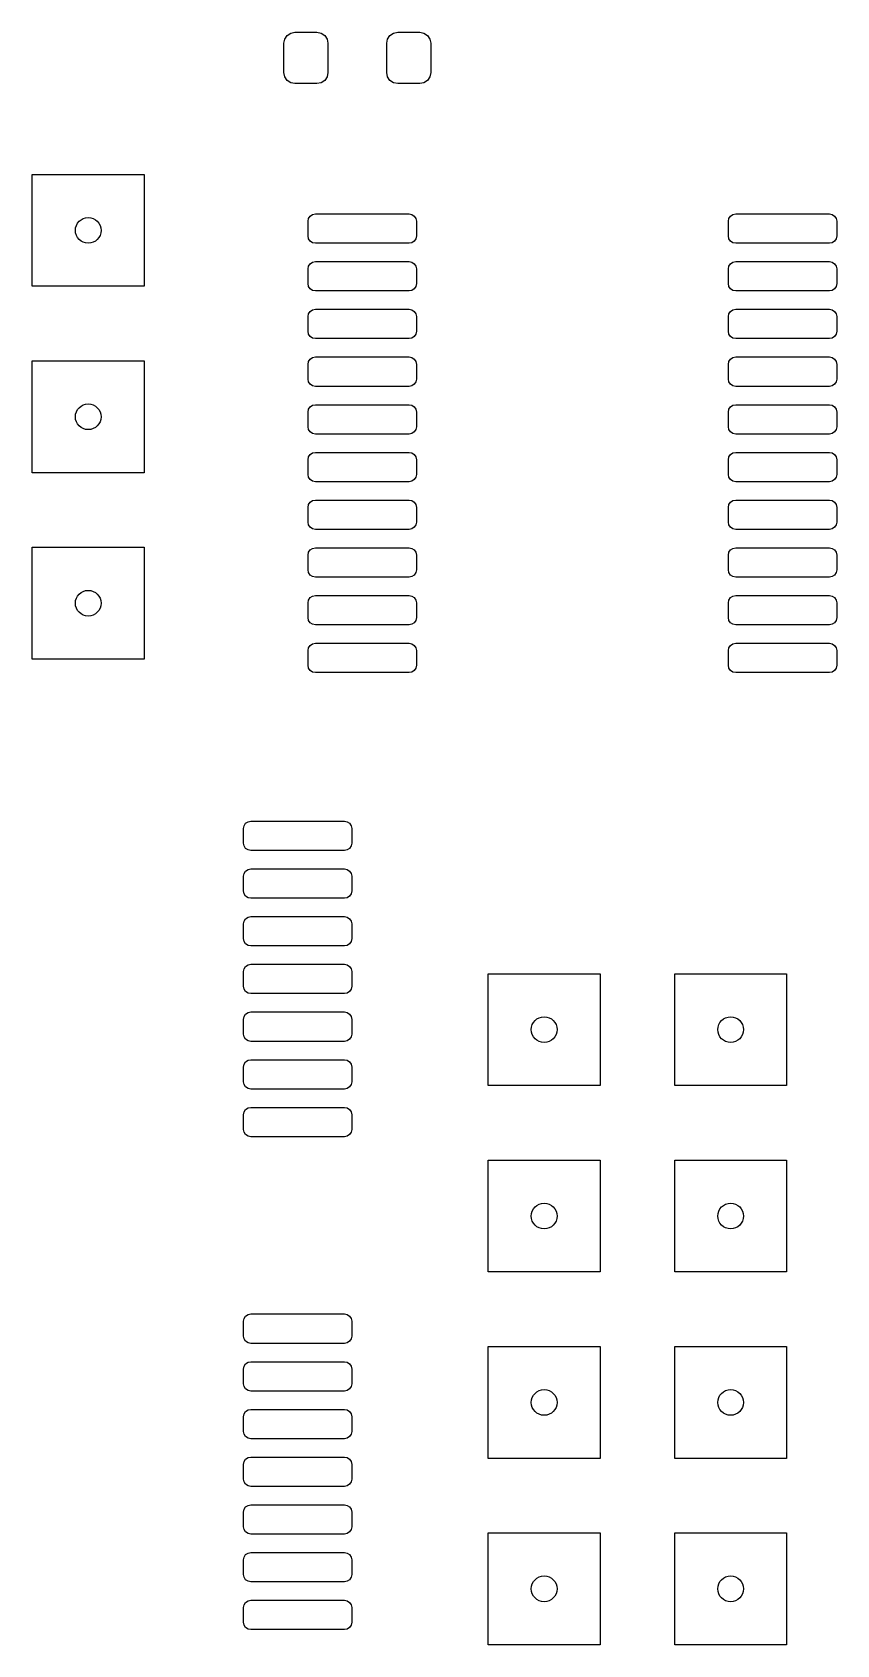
# Model space of a CAD drawing. Extents: x 4.81 to 6.61, y -4.89 to -3.81.
# Drawn here: x 6.182 to 6.613, y -4.865 to -4 of the extents above; entities that cross this region are included whole.
import ezdxf

# ---------------------------------------------------------------- set-up
doc = ezdxf.new("R2010")
doc.units = 0
doc.header["$MEASUREMENT"] = 0
doc.layers.add('BLACK', color=7, linetype='CONTINUOUS')

msp = doc.modelspace()

# ---------------------------------------------------------------- linework, layer by layer
at = {"layer": 'BLACK', "linetype": 'CONTINUOUS'}
for p, q in [((6.31658, -4.0058), (6.31703, -4.00354)), ((6.31703, -4.00354), (6.31831, -4.00163)), ((6.31831, -4.00163), (6.32022, -4.00035)), ((6.32022, -4.00035), (6.32248, -3.9999)), ((6.32248, -3.9999), (6.3343, -3.9999)), ((6.3343, -3.9999), (6.33656, -4.00035)), ((6.33656, -4.00035), (6.33847, -4.00163)), ((6.33847, -4.00163), (6.33975, -4.00354)), ((6.33975, -4.00354), (6.3402, -4.0058)), ((6.3717, -4.0058), (6.37215, -4.00354)), ((6.37215, -4.00354), (6.37343, -4.00163)), ((6.37343, -4.00163), (6.37534, -4.00035)), ((6.37534, -4.00035), (6.3776, -3.9999)), ((6.3776, -3.9999), (6.38941, -3.9999)), ((6.38941, -3.9999), (6.39167, -4.00035)), ((6.39167, -4.00035), (6.39359, -4.00163)), ((6.39359, -4.00163), (6.39487, -4.00354)), ((6.39487, -4.00354), (6.39532, -4.0058)), ((6.31658, -4.02155), (6.31658, -4.0058)), ((6.3402, -4.0058), (6.3402, -4.02155)), ((6.3717, -4.02155), (6.3717, -4.0058)), ((6.39532, -4.0058), (6.39532, -4.02155)), ((6.31703, -4.02381), (6.31658, -4.02155)), ((6.3402, -4.02155), (6.33975, -4.02381)), ((6.37215, -4.02381), (6.3717, -4.02155)), ((6.39532, -4.02155), (6.39487, -4.02381)), ((6.31831, -4.02573), (6.31703, -4.02381)), ((6.32022, -4.02701), (6.31831, -4.02573)), ((6.32248, -4.02746), (6.32022, -4.02701)), ((6.3343, -4.02746), (6.32248, -4.02746)), ((6.33656, -4.02701), (6.3343, -4.02746)), ((6.33847, -4.02573), (6.33656, -4.02701)), ((6.33975, -4.02381), (6.33847, -4.02573)), ((6.37343, -4.02573), (6.37215, -4.02381)), ((6.37534, -4.02701), (6.37343, -4.02573)), ((6.3776, -4.02746), (6.37534, -4.02701)), ((6.38941, -4.02746), (6.3776, -4.02746)), ((6.39167, -4.02701), (6.38941, -4.02746)), ((6.39359, -4.02573), (6.39167, -4.02701)), ((6.39487, -4.02381), (6.39359, -4.02573)), ((6.18166, -4.1362), (6.18166, -4.0762)), ((6.18166, -4.0762), (6.24166, -4.0762)), ((6.24166, -4.0762), (6.24166, -4.1362)), ((6.32957, -4.10128), (6.32987, -4.09977)), ((6.32987, -4.09977), (6.33072, -4.09849)), ((6.33072, -4.09849), (6.332, -4.09764)), ((6.332, -4.09764), (6.33351, -4.09734)), ((6.33351, -4.09734), (6.3837, -4.09734)), ((6.3837, -4.09734), (6.38521, -4.09764)), ((6.38521, -4.09764), (6.38649, -4.09849)), ((6.38649, -4.09849), (6.38734, -4.09977)), ((6.38734, -4.09977), (6.38764, -4.10128)), ((6.55496, -4.10128), (6.55526, -4.09977)), ((6.55526, -4.09977), (6.55612, -4.09849)), ((6.55612, -4.09849), (6.55739, -4.09764)), ((6.55739, -4.09764), (6.5589, -4.09734)), ((6.5589, -4.09734), (6.6091, -4.09734)), ((6.6091, -4.09734), (6.61061, -4.09764)), ((6.61061, -4.09764), (6.61188, -4.09849)), ((6.61188, -4.09849), (6.61274, -4.09977)), ((6.61274, -4.09977), (6.61304, -4.10128)), ((6.32957, -4.10915), (6.32957, -4.10128)), ((6.38764, -4.10128), (6.38764, -4.10915)), ((6.55496, -4.10915), (6.55496, -4.10128)), ((6.61304, -4.10128), (6.61304, -4.10915)), ((6.32987, -4.11066), (6.32957, -4.10915)), ((6.33072, -4.11193), (6.32987, -4.11066)), ((6.332, -4.11279), (6.33072, -4.11193)), ((6.33351, -4.11309), (6.332, -4.11279)), ((6.3837, -4.11309), (6.33351, -4.11309)), ((6.38521, -4.11279), (6.3837, -4.11309)), ((6.38649, -4.11193), (6.38521, -4.11279)), ((6.38734, -4.11066), (6.38649, -4.11193)), ((6.38764, -4.10915), (6.38734, -4.11066)), ((6.55526, -4.11066), (6.55496, -4.10915)), ((6.55612, -4.11193), (6.55526, -4.11066)), ((6.55739, -4.11279), (6.55612, -4.11193)), ((6.5589, -4.11309), (6.55739, -4.11279)), ((6.6091, -4.11309), (6.5589, -4.11309)), ((6.61061, -4.11279), (6.6091, -4.11309)), ((6.61188, -4.11193), (6.61061, -4.11279)), ((6.61274, -4.11066), (6.61188, -4.11193)), ((6.61304, -4.10915), (6.61274, -4.11066)), ((6.32957, -4.12687), (6.32987, -4.12536)), ((6.32987, -4.12536), (6.33072, -4.12408)), ((6.33072, -4.12408), (6.332, -4.12323)), ((6.332, -4.12323), (6.33351, -4.12293)), ((6.33351, -4.12293), (6.3837, -4.12293)), ((6.3837, -4.12293), (6.38521, -4.12323)), ((6.38521, -4.12323), (6.38649, -4.12408)), ((6.38649, -4.12408), (6.38734, -4.12536)), ((6.38734, -4.12536), (6.38764, -4.12687)), ((6.55496, -4.12687), (6.55526, -4.12536)), ((6.55526, -4.12536), (6.55612, -4.12408)), ((6.55612, -4.12408), (6.55739, -4.12323)), ((6.55739, -4.12323), (6.5589, -4.12293)), ((6.5589, -4.12293), (6.6091, -4.12293)), ((6.6091, -4.12293), (6.61061, -4.12323)), ((6.61061, -4.12323), (6.61188, -4.12408)), ((6.61188, -4.12408), (6.61274, -4.12536)), ((6.61274, -4.12536), (6.61304, -4.12687)), ((6.32957, -4.13474), (6.32957, -4.12687)), ((6.32987, -4.13625), (6.32957, -4.13474)), ((6.38764, -4.13474), (6.38734, -4.13625)), ((6.38764, -4.12687), (6.38764, -4.13474)), ((6.55496, -4.13474), (6.55496, -4.12687)), ((6.55526, -4.13625), (6.55496, -4.13474)), ((6.61304, -4.13474), (6.61274, -4.13625)), ((6.61304, -4.12687), (6.61304, -4.13474)), ((6.24166, -4.1362), (6.18166, -4.1362)), ((6.33072, -4.13752), (6.32987, -4.13625)), ((6.332, -4.13838), (6.33072, -4.13752)), ((6.33351, -4.13868), (6.332, -4.13838)), ((6.3837, -4.13868), (6.33351, -4.13868)), ((6.38521, -4.13838), (6.3837, -4.13868)), ((6.38649, -4.13752), (6.38521, -4.13838)), ((6.38734, -4.13625), (6.38649, -4.13752)), ((6.55612, -4.13752), (6.55526, -4.13625)), ((6.55739, -4.13838), (6.55612, -4.13752)), ((6.5589, -4.13868), (6.55739, -4.13838)), ((6.6091, -4.13868), (6.5589, -4.13868)), ((6.61061, -4.13838), (6.6091, -4.13868)), ((6.61188, -4.13752), (6.61061, -4.13838)), ((6.61274, -4.13625), (6.61188, -4.13752)), ((6.32957, -4.15246), (6.32987, -4.15095)), ((6.32987, -4.15095), (6.33072, -4.14967)), ((6.33072, -4.14967), (6.332, -4.14882)), ((6.332, -4.14882), (6.33351, -4.14852)), ((6.33351, -4.14852), (6.3837, -4.14852)), ((6.3837, -4.14852), (6.38521, -4.14882)), ((6.38521, -4.14882), (6.38649, -4.14967)), ((6.38649, -4.14967), (6.38734, -4.15095)), ((6.38734, -4.15095), (6.38764, -4.15246)), ((6.55496, -4.15246), (6.55526, -4.15095)), ((6.55526, -4.15095), (6.55612, -4.14967)), ((6.55612, -4.14967), (6.55739, -4.14882)), ((6.55739, -4.14882), (6.5589, -4.14852)), ((6.5589, -4.14852), (6.6091, -4.14852)), ((6.6091, -4.14852), (6.61061, -4.14882)), ((6.61061, -4.14882), (6.61188, -4.14967)), ((6.61188, -4.14967), (6.61274, -4.15095)), ((6.61274, -4.15095), (6.61304, -4.15246)), ((6.32957, -4.16033), (6.32957, -4.15246)), ((6.32987, -4.16184), (6.32957, -4.16033)), ((6.38764, -4.16033), (6.38734, -4.16184)), ((6.38764, -4.15246), (6.38764, -4.16033)), ((6.55496, -4.16033), (6.55496, -4.15246)), ((6.55526, -4.16184), (6.55496, -4.16033)), ((6.61304, -4.16033), (6.61274, -4.16184)), ((6.61304, -4.15246), (6.61304, -4.16033)), ((6.33072, -4.16311), (6.32987, -4.16184)), ((6.332, -4.16397), (6.33072, -4.16311)), ((6.33351, -4.16427), (6.332, -4.16397)), ((6.3837, -4.16427), (6.33351, -4.16427)), ((6.38521, -4.16397), (6.3837, -4.16427)), ((6.38649, -4.16311), (6.38521, -4.16397)), ((6.38734, -4.16184), (6.38649, -4.16311)), ((6.55612, -4.16311), (6.55526, -4.16184)), ((6.55739, -4.16397), (6.55612, -4.16311)), ((6.5589, -4.16427), (6.55739, -4.16397)), ((6.6091, -4.16427), (6.5589, -4.16427)), ((6.61061, -4.16397), (6.6091, -4.16427)), ((6.61188, -4.16311), (6.61061, -4.16397)), ((6.61274, -4.16184), (6.61188, -4.16311)), ((6.18166, -4.2362), (6.18166, -4.1762)), ((6.18166, -4.1762), (6.24166, -4.1762)), ((6.24166, -4.1762), (6.24166, -4.2362)), ((6.32957, -4.17805), (6.32987, -4.17654)), ((6.32957, -4.18592), (6.32957, -4.17805)), ((6.32987, -4.17654), (6.33072, -4.17526)), ((6.33072, -4.17526), (6.332, -4.17441)), ((6.332, -4.17441), (6.33351, -4.17411)), ((6.33351, -4.17411), (6.3837, -4.17411)), ((6.3837, -4.17411), (6.38521, -4.17441)), ((6.38521, -4.17441), (6.38649, -4.17526)), ((6.38649, -4.17526), (6.38734, -4.17654)), ((6.38734, -4.17654), (6.38764, -4.17805)), ((6.38764, -4.17805), (6.38764, -4.18592)), ((6.55496, -4.17805), (6.55526, -4.17654)), ((6.55496, -4.18592), (6.55496, -4.17805)), ((6.55526, -4.17654), (6.55612, -4.17526)), ((6.55612, -4.17526), (6.55739, -4.17441)), ((6.55739, -4.17441), (6.5589, -4.17411)), ((6.5589, -4.17411), (6.6091, -4.17411)), ((6.6091, -4.17411), (6.61061, -4.17441)), ((6.61061, -4.17441), (6.61188, -4.17526)), ((6.61188, -4.17526), (6.61274, -4.17654)), ((6.61274, -4.17654), (6.61304, -4.17805)), ((6.61304, -4.17805), (6.61304, -4.18592)), ((6.32987, -4.18743), (6.32957, -4.18592)), ((6.38764, -4.18592), (6.38734, -4.18743)), ((6.55526, -4.18743), (6.55496, -4.18592)), ((6.61304, -4.18592), (6.61274, -4.18743)), ((6.33072, -4.18871), (6.32987, -4.18743)), ((6.332, -4.18956), (6.33072, -4.18871)), ((6.33351, -4.18986), (6.332, -4.18956)), ((6.3837, -4.18986), (6.33351, -4.18986)), ((6.38521, -4.18956), (6.3837, -4.18986)), ((6.38649, -4.18871), (6.38521, -4.18956)), ((6.38734, -4.18743), (6.38649, -4.18871)), ((6.55612, -4.18871), (6.55526, -4.18743)), ((6.55739, -4.18956), (6.55612, -4.18871)), ((6.5589, -4.18986), (6.55739, -4.18956)), ((6.6091, -4.18986), (6.5589, -4.18986)), ((6.61061, -4.18956), (6.6091, -4.18986)), ((6.61188, -4.18871), (6.61061, -4.18956)), ((6.61274, -4.18743), (6.61188, -4.18871)), ((6.32957, -4.20364), (6.32987, -4.20213)), ((6.32957, -4.21151), (6.32957, -4.20364)), ((6.32987, -4.20213), (6.33072, -4.20085)), ((6.33072, -4.20085), (6.332, -4.2)), ((6.332, -4.2), (6.33351, -4.1997)), ((6.33351, -4.1997), (6.3837, -4.1997)), ((6.3837, -4.1997), (6.38521, -4.2)), ((6.38521, -4.2), (6.38649, -4.20085)), ((6.38649, -4.20085), (6.38734, -4.20213)), ((6.38734, -4.20213), (6.38764, -4.20364)), ((6.38764, -4.20364), (6.38764, -4.21151)), ((6.55496, -4.20364), (6.55526, -4.20213)), ((6.55496, -4.21151), (6.55496, -4.20364)), ((6.55526, -4.20213), (6.55612, -4.20085)), ((6.55612, -4.20085), (6.55739, -4.2)), ((6.55739, -4.2), (6.5589, -4.1997)), ((6.5589, -4.1997), (6.6091, -4.1997)), ((6.6091, -4.1997), (6.61061, -4.2)), ((6.61061, -4.2), (6.61188, -4.20085)), ((6.61188, -4.20085), (6.61274, -4.20213)), ((6.61274, -4.20213), (6.61304, -4.20364)), ((6.61304, -4.20364), (6.61304, -4.21151)), ((6.32987, -4.21302), (6.32957, -4.21151)), ((6.38764, -4.21151), (6.38734, -4.21302)), ((6.55526, -4.21302), (6.55496, -4.21151)), ((6.61304, -4.21151), (6.61274, -4.21302)), ((6.33072, -4.2143), (6.32987, -4.21302)), ((6.332, -4.21515), (6.33072, -4.2143)), ((6.33351, -4.21545), (6.332, -4.21515)), ((6.3837, -4.21545), (6.33351, -4.21545)), ((6.38521, -4.21515), (6.3837, -4.21545)), ((6.38649, -4.2143), (6.38521, -4.21515)), ((6.38734, -4.21302), (6.38649, -4.2143)), ((6.55612, -4.2143), (6.55526, -4.21302)), ((6.55739, -4.21515), (6.55612, -4.2143)), ((6.5589, -4.21545), (6.55739, -4.21515)), ((6.6091, -4.21545), (6.5589, -4.21545)), ((6.61061, -4.21515), (6.6091, -4.21545)), ((6.61188, -4.2143), (6.61061, -4.21515)), ((6.61274, -4.21302), (6.61188, -4.2143)), ((6.32957, -4.22923), (6.32987, -4.22772)), ((6.32957, -4.2371), (6.32957, -4.22923)), ((6.32987, -4.22772), (6.33072, -4.22644)), ((6.33072, -4.22644), (6.332, -4.22559)), ((6.332, -4.22559), (6.33351, -4.22529)), ((6.33351, -4.22529), (6.3837, -4.22529)), ((6.3837, -4.22529), (6.38521, -4.22559)), ((6.38521, -4.22559), (6.38649, -4.22644)), ((6.38649, -4.22644), (6.38734, -4.22772)), ((6.38734, -4.22772), (6.38764, -4.22923)), ((6.38764, -4.22923), (6.38764, -4.2371)), ((6.55496, -4.22923), (6.55526, -4.22772)), ((6.55496, -4.2371), (6.55496, -4.22923)), ((6.55526, -4.22772), (6.55612, -4.22644)), ((6.55612, -4.22644), (6.55739, -4.22559)), ((6.55739, -4.22559), (6.5589, -4.22529)), ((6.5589, -4.22529), (6.6091, -4.22529)), ((6.6091, -4.22529), (6.61061, -4.22559)), ((6.61061, -4.22559), (6.61188, -4.22644)), ((6.61188, -4.22644), (6.61274, -4.22772)), ((6.61274, -4.22772), (6.61304, -4.22923)), ((6.61304, -4.22923), (6.61304, -4.2371)), ((6.24166, -4.2362), (6.18166, -4.2362)), ((6.32987, -4.23861), (6.32957, -4.2371)), ((6.33072, -4.23989), (6.32987, -4.23861)), ((6.38734, -4.23861), (6.38649, -4.23989)), ((6.38764, -4.2371), (6.38734, -4.23861)), ((6.55526, -4.23861), (6.55496, -4.2371)), ((6.55612, -4.23989), (6.55526, -4.23861)), ((6.61274, -4.23861), (6.61188, -4.23989)), ((6.61304, -4.2371), (6.61274, -4.23861)), ((6.332, -4.24074), (6.33072, -4.23989)), ((6.33351, -4.24104), (6.332, -4.24074)), ((6.3837, -4.24104), (6.33351, -4.24104)), ((6.38521, -4.24074), (6.3837, -4.24104)), ((6.38649, -4.23989), (6.38521, -4.24074)), ((6.55739, -4.24074), (6.55612, -4.23989)), ((6.5589, -4.24104), (6.55739, -4.24074)), ((6.6091, -4.24104), (6.5589, -4.24104)), ((6.61061, -4.24074), (6.6091, -4.24104)), ((6.61188, -4.23989), (6.61061, -4.24074)), ((6.32957, -4.25482), (6.32987, -4.25331)), ((6.32957, -4.26269), (6.32957, -4.25482)), ((6.32987, -4.25331), (6.33072, -4.25204)), ((6.33072, -4.25204), (6.332, -4.25118)), ((6.332, -4.25118), (6.33351, -4.25088)), ((6.33351, -4.25088), (6.3837, -4.25088)), ((6.3837, -4.25088), (6.38521, -4.25118)), ((6.38521, -4.25118), (6.38649, -4.25204)), ((6.38649, -4.25204), (6.38734, -4.25331)), ((6.38734, -4.25331), (6.38764, -4.25482)), ((6.38764, -4.25482), (6.38764, -4.26269)), ((6.55496, -4.25482), (6.55526, -4.25331)), ((6.55496, -4.26269), (6.55496, -4.25482)), ((6.55526, -4.25331), (6.55612, -4.25204)), ((6.55612, -4.25204), (6.55739, -4.25118)), ((6.55739, -4.25118), (6.5589, -4.25088)), ((6.5589, -4.25088), (6.6091, -4.25088)), ((6.6091, -4.25088), (6.61061, -4.25118)), ((6.61061, -4.25118), (6.61188, -4.25204)), ((6.61188, -4.25204), (6.61274, -4.25331)), ((6.61274, -4.25331), (6.61304, -4.25482)), ((6.61304, -4.25482), (6.61304, -4.26269)), ((6.32987, -4.2642), (6.32957, -4.26269)), ((6.33072, -4.26548), (6.32987, -4.2642)), ((6.38734, -4.2642), (6.38649, -4.26548)), ((6.38764, -4.26269), (6.38734, -4.2642)), ((6.55526, -4.2642), (6.55496, -4.26269)), ((6.55612, -4.26548), (6.55526, -4.2642)), ((6.61274, -4.2642), (6.61188, -4.26548)), ((6.61304, -4.26269), (6.61274, -4.2642)), ((6.332, -4.26633), (6.33072, -4.26548)), ((6.33351, -4.26663), (6.332, -4.26633)), ((6.3837, -4.26663), (6.33351, -4.26663)), ((6.38521, -4.26633), (6.3837, -4.26663)), ((6.38649, -4.26548), (6.38521, -4.26633)), ((6.55739, -4.26633), (6.55612, -4.26548)), ((6.5589, -4.26663), (6.55739, -4.26633)), ((6.6091, -4.26663), (6.5589, -4.26663)), ((6.61061, -4.26633), (6.6091, -4.26663)), ((6.61188, -4.26548), (6.61061, -4.26633)), ((6.18166, -4.3362), (6.18166, -4.2762)), ((6.18166, -4.2762), (6.24166, -4.2762)), ((6.24166, -4.2762), (6.24166, -4.3362)), ((6.32957, -4.28041), (6.32987, -4.2789)), ((6.32957, -4.28828), (6.32957, -4.28041)), ((6.32987, -4.2789), (6.33072, -4.27763)), ((6.33072, -4.27763), (6.332, -4.27677)), ((6.332, -4.27677), (6.33351, -4.27647)), ((6.33351, -4.27647), (6.3837, -4.27647)), ((6.3837, -4.27647), (6.38521, -4.27677)), ((6.38521, -4.27677), (6.38649, -4.27763)), ((6.38649, -4.27763), (6.38734, -4.2789)), ((6.38734, -4.2789), (6.38764, -4.28041)), ((6.38764, -4.28041), (6.38764, -4.28828)), ((6.55496, -4.28041), (6.55526, -4.2789)), ((6.55496, -4.28828), (6.55496, -4.28041)), ((6.55526, -4.2789), (6.55612, -4.27763)), ((6.55612, -4.27763), (6.55739, -4.27677)), ((6.55739, -4.27677), (6.5589, -4.27647)), ((6.5589, -4.27647), (6.6091, -4.27647)), ((6.6091, -4.27647), (6.61061, -4.27677)), ((6.61061, -4.27677), (6.61188, -4.27763)), ((6.61188, -4.27763), (6.61274, -4.2789)), ((6.61274, -4.2789), (6.61304, -4.28041)), ((6.61304, -4.28041), (6.61304, -4.28828)), ((6.32987, -4.28979), (6.32957, -4.28828)), ((6.33072, -4.29107), (6.32987, -4.28979)), ((6.38734, -4.28979), (6.38649, -4.29107)), ((6.38764, -4.28828), (6.38734, -4.28979)), ((6.55526, -4.28979), (6.55496, -4.28828)), ((6.55612, -4.29107), (6.55526, -4.28979)), ((6.61274, -4.28979), (6.61188, -4.29107)), ((6.61304, -4.28828), (6.61274, -4.28979)), ((6.332, -4.29192), (6.33072, -4.29107)), ((6.33351, -4.29222), (6.332, -4.29192)), ((6.3837, -4.29222), (6.33351, -4.29222)), ((6.38521, -4.29192), (6.3837, -4.29222)), ((6.38649, -4.29107), (6.38521, -4.29192)), ((6.55739, -4.29192), (6.55612, -4.29107)), ((6.5589, -4.29222), (6.55739, -4.29192)), ((6.6091, -4.29222), (6.5589, -4.29222)), ((6.61061, -4.29192), (6.6091, -4.29222)), ((6.61188, -4.29107), (6.61061, -4.29192)), ((6.32957, -4.306), (6.32987, -4.30449)), ((6.32957, -4.31387), (6.32957, -4.306)), ((6.32987, -4.30449), (6.33072, -4.30322)), ((6.33072, -4.30322), (6.332, -4.30236)), ((6.332, -4.30236), (6.33351, -4.30206)), ((6.33351, -4.30206), (6.3837, -4.30206)), ((6.3837, -4.30206), (6.38521, -4.30236)), ((6.38521, -4.30236), (6.38649, -4.30322)), ((6.38649, -4.30322), (6.38734, -4.30449)), ((6.38734, -4.30449), (6.38764, -4.306)), ((6.38764, -4.306), (6.38764, -4.31387)), ((6.55496, -4.306), (6.55526, -4.30449)), ((6.55496, -4.31387), (6.55496, -4.306)), ((6.55526, -4.30449), (6.55612, -4.30322)), ((6.55612, -4.30322), (6.55739, -4.30236)), ((6.55739, -4.30236), (6.5589, -4.30206)), ((6.5589, -4.30206), (6.6091, -4.30206)), ((6.6091, -4.30206), (6.61061, -4.30236)), ((6.61061, -4.30236), (6.61188, -4.30322)), ((6.61188, -4.30322), (6.61274, -4.30449)), ((6.61274, -4.30449), (6.61304, -4.306)), ((6.61304, -4.306), (6.61304, -4.31387)), ((6.32987, -4.31538), (6.32957, -4.31387)), ((6.33072, -4.31666), (6.32987, -4.31538)), ((6.38734, -4.31538), (6.38649, -4.31666)), ((6.38764, -4.31387), (6.38734, -4.31538)), ((6.55526, -4.31538), (6.55496, -4.31387)), ((6.55612, -4.31666), (6.55526, -4.31538)), ((6.61274, -4.31538), (6.61188, -4.31666)), ((6.61304, -4.31387), (6.61274, -4.31538)), ((6.332, -4.31751), (6.33072, -4.31666)), ((6.33351, -4.31781), (6.332, -4.31751)), ((6.3837, -4.31781), (6.33351, -4.31781)), ((6.38521, -4.31751), (6.3837, -4.31781)), ((6.38649, -4.31666), (6.38521, -4.31751)), ((6.55739, -4.31751), (6.55612, -4.31666)), ((6.5589, -4.31781), (6.55739, -4.31751)), ((6.6091, -4.31781), (6.5589, -4.31781)), ((6.61061, -4.31751), (6.6091, -4.31781)), ((6.61188, -4.31666), (6.61061, -4.31751)), ((6.32957, -4.33159), (6.32987, -4.33008)), ((6.32957, -4.33946), (6.32957, -4.33159)), ((6.32987, -4.33008), (6.33072, -4.32881)), ((6.33072, -4.32881), (6.332, -4.32795)), ((6.332, -4.32795), (6.33351, -4.32765)), ((6.33351, -4.32765), (6.3837, -4.32765)), ((6.3837, -4.32765), (6.38521, -4.32795)), ((6.38521, -4.32795), (6.38649, -4.32881)), ((6.38649, -4.32881), (6.38734, -4.33008)), ((6.38734, -4.33008), (6.38764, -4.33159)), ((6.38764, -4.33159), (6.38764, -4.33946)), ((6.55496, -4.33159), (6.55526, -4.33008)), ((6.55496, -4.33946), (6.55496, -4.33159)), ((6.55526, -4.33008), (6.55612, -4.32881)), ((6.55612, -4.32881), (6.55739, -4.32795)), ((6.55739, -4.32795), (6.5589, -4.32765)), ((6.5589, -4.32765), (6.6091, -4.32765)), ((6.6091, -4.32765), (6.61061, -4.32795)), ((6.61061, -4.32795), (6.61188, -4.32881)), ((6.61188, -4.32881), (6.61274, -4.33008)), ((6.61274, -4.33008), (6.61304, -4.33159)), ((6.61304, -4.33159), (6.61304, -4.33946)), ((6.24166, -4.3362), (6.18166, -4.3362)), ((6.32987, -4.34097), (6.32957, -4.33946)), ((6.33072, -4.34225), (6.32987, -4.34097)), ((6.332, -4.3431), (6.33072, -4.34225)), ((6.38649, -4.34225), (6.38521, -4.3431)), ((6.38734, -4.34097), (6.38649, -4.34225)), ((6.38764, -4.33946), (6.38734, -4.34097)), ((6.55526, -4.34097), (6.55496, -4.33946)), ((6.55612, -4.34225), (6.55526, -4.34097)), ((6.55739, -4.3431), (6.55612, -4.34225)), ((6.61188, -4.34225), (6.61061, -4.3431)), ((6.61274, -4.34097), (6.61188, -4.34225)), ((6.61304, -4.33946), (6.61274, -4.34097)), ((6.33351, -4.3434), (6.332, -4.3431)), ((6.3837, -4.3434), (6.33351, -4.3434)), ((6.38521, -4.3431), (6.3837, -4.3434)), ((6.5589, -4.3434), (6.55739, -4.3431)), ((6.6091, -4.3434), (6.5589, -4.3434)), ((6.61061, -4.3431), (6.6091, -4.3434)), ((6.29493, -4.42706), (6.29522, -4.42556)), ((6.29493, -4.43494), (6.29493, -4.42706)), ((6.29522, -4.42556), (6.29608, -4.42428)), ((6.29608, -4.42428), (6.29736, -4.42343)), ((6.29736, -4.42343), (6.29886, -4.42313)), ((6.29886, -4.42313), (6.34906, -4.42313)), ((6.34906, -4.42313), (6.35057, -4.42343)), ((6.35057, -4.42343), (6.35184, -4.42428)), ((6.35184, -4.42428), (6.3527, -4.42556)), ((6.3527, -4.42556), (6.353, -4.42706)), ((6.353, -4.42706), (6.353, -4.43494)), ((6.29522, -4.43644), (6.29493, -4.43494)), ((6.29608, -4.43772), (6.29522, -4.43644)), ((6.3527, -4.43644), (6.35184, -4.43772)), ((6.353, -4.43494), (6.3527, -4.43644)), ((6.29736, -4.43857), (6.29608, -4.43772)), ((6.29886, -4.43887), (6.29736, -4.43857)), ((6.34906, -4.43887), (6.29886, -4.43887)), ((6.35057, -4.43857), (6.34906, -4.43887)), ((6.35184, -4.43772), (6.35057, -4.43857)), ((6.29493, -4.45265), (6.29522, -4.45115)), ((6.29493, -4.46053), (6.29493, -4.45265)), ((6.29522, -4.45115), (6.29608, -4.44987)), ((6.29608, -4.44987), (6.29736, -4.44902)), ((6.29736, -4.44902), (6.29886, -4.44872)), ((6.29886, -4.44872), (6.34906, -4.44872)), ((6.34906, -4.44872), (6.35057, -4.44902)), ((6.35057, -4.44902), (6.35184, -4.44987)), ((6.35184, -4.44987), (6.3527, -4.45115)), ((6.3527, -4.45115), (6.353, -4.45265)), ((6.353, -4.45265), (6.353, -4.46053)), ((6.29522, -4.46203), (6.29493, -4.46053)), ((6.29608, -4.46331), (6.29522, -4.46203)), ((6.29736, -4.46416), (6.29608, -4.46331)), ((6.35184, -4.46331), (6.35057, -4.46416)), ((6.3527, -4.46203), (6.35184, -4.46331)), ((6.353, -4.46053), (6.3527, -4.46203)), ((6.29886, -4.46446), (6.29736, -4.46416)), ((6.34906, -4.46446), (6.29886, -4.46446)), ((6.35057, -4.46416), (6.34906, -4.46446)), ((6.29493, -4.47824), (6.29522, -4.47674)), ((6.29493, -4.48612), (6.29493, -4.47824)), ((6.29522, -4.47674), (6.29608, -4.47546)), ((6.29608, -4.47546), (6.29736, -4.47461)), ((6.29736, -4.47461), (6.29886, -4.47431)), ((6.29886, -4.47431), (6.34906, -4.47431)), ((6.34906, -4.47431), (6.35057, -4.47461)), ((6.35057, -4.47461), (6.35184, -4.47546)), ((6.35184, -4.47546), (6.3527, -4.47674)), ((6.3527, -4.47674), (6.353, -4.47824)), ((6.353, -4.47824), (6.353, -4.48612)), ((6.29522, -4.48762), (6.29493, -4.48612)), ((6.29608, -4.4889), (6.29522, -4.48762)), ((6.29736, -4.48976), (6.29608, -4.4889)), ((6.35184, -4.4889), (6.35057, -4.48976)), ((6.3527, -4.48762), (6.35184, -4.4889)), ((6.353, -4.48612), (6.3527, -4.48762)), ((6.29886, -4.49006), (6.29736, -4.48976)), ((6.34906, -4.49006), (6.29886, -4.49006)), ((6.35057, -4.48976), (6.34906, -4.49006)), ((6.29493, -4.50383), (6.29522, -4.50233)), ((6.29493, -4.51171), (6.29493, -4.50383)), ((6.29522, -4.50233), (6.29608, -4.50105)), ((6.29608, -4.50105), (6.29736, -4.5002)), ((6.29736, -4.5002), (6.29886, -4.4999)), ((6.29886, -4.4999), (6.34906, -4.4999)), ((6.34906, -4.4999), (6.35057, -4.5002)), ((6.35057, -4.5002), (6.35184, -4.50105)), ((6.35184, -4.50105), (6.3527, -4.50233)), ((6.3527, -4.50233), (6.353, -4.50383)), ((6.353, -4.50383), (6.353, -4.51171)), ((6.42615, -4.56494), (6.42615, -4.50494)), ((6.42615, -4.50494), (6.48615, -4.50494)), ((6.48615, -4.50494), (6.48615, -4.56494)), ((6.52615, -4.56494), (6.52615, -4.50494)), ((6.52615, -4.50494), (6.58615, -4.50494)), ((6.58615, -4.50494), (6.58615, -4.56494)), ((6.29522, -4.51322), (6.29493, -4.51171)), ((6.29608, -4.51449), (6.29522, -4.51322)), ((6.29736, -4.51535), (6.29608, -4.51449)), ((6.29886, -4.51565), (6.29736, -4.51535)), ((6.35057, -4.51535), (6.34906, -4.51565)), ((6.35184, -4.51449), (6.35057, -4.51535)), ((6.3527, -4.51322), (6.35184, -4.51449)), ((6.353, -4.51171), (6.3527, -4.51322)), ((6.34906, -4.51565), (6.29886, -4.51565)), ((6.29493, -4.52943), (6.29522, -4.52792)), ((6.29493, -4.5373), (6.29493, -4.52943)), ((6.29522, -4.52792), (6.29608, -4.52664)), ((6.29608, -4.52664), (6.29736, -4.52579)), ((6.29736, -4.52579), (6.29886, -4.52549)), ((6.29886, -4.52549), (6.34906, -4.52549)), ((6.34906, -4.52549), (6.35057, -4.52579)), ((6.35057, -4.52579), (6.35184, -4.52664)), ((6.35184, -4.52664), (6.3527, -4.52792)), ((6.3527, -4.52792), (6.353, -4.52943)), ((6.353, -4.52943), (6.353, -4.5373)), ((6.29522, -4.53881), (6.29493, -4.5373)), ((6.29608, -4.54008), (6.29522, -4.53881)), ((6.29736, -4.54094), (6.29608, -4.54008)), ((6.29886, -4.54124), (6.29736, -4.54094)), ((6.34906, -4.54124), (6.29886, -4.54124)), ((6.35057, -4.54094), (6.34906, -4.54124)), ((6.35184, -4.54008), (6.35057, -4.54094)), ((6.3527, -4.53881), (6.35184, -4.54008)), ((6.353, -4.5373), (6.3527, -4.53881)), ((6.29493, -4.55502), (6.29522, -4.55351)), ((6.29493, -4.56289), (6.29493, -4.55502)), ((6.29522, -4.55351), (6.29608, -4.55223)), ((6.29608, -4.55223), (6.29736, -4.55138)), ((6.29736, -4.55138), (6.29886, -4.55108)), ((6.29886, -4.55108), (6.34906, -4.55108)), ((6.34906, -4.55108), (6.35057, -4.55138)), ((6.35057, -4.55138), (6.35184, -4.55223)), ((6.35184, -4.55223), (6.3527, -4.55351)), ((6.3527, -4.55351), (6.353, -4.55502)), ((6.353, -4.55502), (6.353, -4.56289)), ((6.29522, -4.5644), (6.29493, -4.56289)), ((6.29608, -4.56567), (6.29522, -4.5644)), ((6.29736, -4.56653), (6.29608, -4.56567)), ((6.29886, -4.56683), (6.29736, -4.56653)), ((6.34906, -4.56683), (6.29886, -4.56683)), ((6.35057, -4.56653), (6.34906, -4.56683)), ((6.35184, -4.56567), (6.35057, -4.56653)), ((6.3527, -4.5644), (6.35184, -4.56567)), ((6.353, -4.56289), (6.3527, -4.5644)), ((6.48615, -4.56494), (6.42615, -4.56494)), ((6.58615, -4.56494), (6.52615, -4.56494)), ((6.29493, -4.58061), (6.29522, -4.5791)), ((6.29493, -4.58848), (6.29493, -4.58061)), ((6.29522, -4.5791), (6.29608, -4.57782)), ((6.29608, -4.57782), (6.29736, -4.57697)), ((6.29736, -4.57697), (6.29886, -4.57667)), ((6.29886, -4.57667), (6.34906, -4.57667)), ((6.34906, -4.57667), (6.35057, -4.57697)), ((6.35057, -4.57697), (6.35184, -4.57782)), ((6.35184, -4.57782), (6.3527, -4.5791)), ((6.3527, -4.5791), (6.353, -4.58061)), ((6.353, -4.58061), (6.353, -4.58848)), ((6.29522, -4.58999), (6.29493, -4.58848)), ((6.29608, -4.59126), (6.29522, -4.58999)), ((6.29736, -4.59212), (6.29608, -4.59126)), ((6.29886, -4.59242), (6.29736, -4.59212)), ((6.34906, -4.59242), (6.29886, -4.59242)), ((6.35057, -4.59212), (6.34906, -4.59242)), ((6.35184, -4.59126), (6.35057, -4.59212)), ((6.3527, -4.58999), (6.35184, -4.59126)), ((6.353, -4.58848), (6.3527, -4.58999)), ((6.42615, -4.66494), (6.42615, -4.60494)), ((6.42615, -4.60494), (6.48615, -4.60494)), ((6.48615, -4.60494), (6.48615, -4.66494)), ((6.52615, -4.66494), (6.52615, -4.60494)), ((6.52615, -4.60494), (6.58615, -4.60494)), ((6.58615, -4.60494), (6.58615, -4.66494)), ((6.48615, -4.66494), (6.42615, -4.66494)), ((6.58615, -4.66494), (6.52615, -4.66494)), ((6.29608, -4.68865), (6.29736, -4.6878)), ((6.29736, -4.6878), (6.29886, -4.6875)), ((6.29886, -4.6875), (6.34906, -4.6875)), ((6.34906, -4.6875), (6.35057, -4.6878)), ((6.35057, -4.6878), (6.35184, -4.68865)), ((6.29493, -4.69143), (6.29522, -4.68993)), ((6.29493, -4.69931), (6.29493, -4.69143)), ((6.29522, -4.68993), (6.29608, -4.68865)), ((6.35184, -4.68865), (6.3527, -4.68993)), ((6.3527, -4.68993), (6.353, -4.69143)), ((6.353, -4.69143), (6.353, -4.69931)), ((6.29522, -4.70081), (6.29493, -4.69931)), ((6.29608, -4.70209), (6.29522, -4.70081)), ((6.29736, -4.70294), (6.29608, -4.70209)), ((6.29886, -4.70324), (6.29736, -4.70294)), ((6.34906, -4.70324), (6.29886, -4.70324)), ((6.35057, -4.70294), (6.34906, -4.70324)), ((6.35184, -4.70209), (6.35057, -4.70294)), ((6.3527, -4.70081), (6.35184, -4.70209)), ((6.353, -4.69931), (6.3527, -4.70081)), ((6.42615, -4.76494), (6.42615, -4.70494)), ((6.42615, -4.70494), (6.48615, -4.70494)), ((6.48615, -4.70494), (6.48615, -4.76494)), ((6.52615, -4.76494), (6.52615, -4.70494)), ((6.52615, -4.70494), (6.58615, -4.70494)), ((6.58615, -4.70494), (6.58615, -4.76494)), ((6.29522, -4.71552), (6.29608, -4.71424)), ((6.29608, -4.71424), (6.29736, -4.71339)), ((6.29736, -4.71339), (6.29886, -4.71309)), ((6.29886, -4.71309), (6.34906, -4.71309)), ((6.34906, -4.71309), (6.35057, -4.71339)), ((6.35057, -4.71339), (6.35184, -4.71424)), ((6.35184, -4.71424), (6.3527, -4.71552)), ((6.29493, -4.71702), (6.29522, -4.71552)), ((6.29493, -4.7249), (6.29493, -4.71702)), ((6.3527, -4.71552), (6.353, -4.71702)), ((6.353, -4.71702), (6.353, -4.7249)), ((6.29522, -4.7264), (6.29493, -4.7249)), ((6.29608, -4.72768), (6.29522, -4.7264)), ((6.29736, -4.72853), (6.29608, -4.72768)), ((6.29886, -4.72883), (6.29736, -4.72853)), ((6.34906, -4.72883), (6.29886, -4.72883)), ((6.35057, -4.72853), (6.34906, -4.72883)), ((6.35184, -4.72768), (6.35057, -4.72853)), ((6.3527, -4.7264), (6.35184, -4.72768)), ((6.353, -4.7249), (6.3527, -4.7264)), ((6.29522, -4.74111), (6.29608, -4.73983)), ((6.29608, -4.73983), (6.29736, -4.73898)), ((6.29736, -4.73898), (6.29886, -4.73868)), ((6.29886, -4.73868), (6.34906, -4.73868)), ((6.34906, -4.73868), (6.35057, -4.73898)), ((6.35057, -4.73898), (6.35184, -4.73983)), ((6.35184, -4.73983), (6.3527, -4.74111)), ((6.29493, -4.74261), (6.29522, -4.74111)), ((6.29493, -4.75049), (6.29493, -4.74261)), ((6.3527, -4.74111), (6.353, -4.74261)), ((6.353, -4.74261), (6.353, -4.75049)), ((6.29522, -4.75199), (6.29493, -4.75049)), ((6.29608, -4.75327), (6.29522, -4.75199)), ((6.29736, -4.75413), (6.29608, -4.75327)), ((6.29886, -4.75443), (6.29736, -4.75413)), ((6.34906, -4.75443), (6.29886, -4.75443)), ((6.35057, -4.75413), (6.34906, -4.75443)), ((6.35184, -4.75327), (6.35057, -4.75413)), ((6.3527, -4.75199), (6.35184, -4.75327)), ((6.353, -4.75049), (6.3527, -4.75199)), ((6.29522, -4.7667), (6.29608, -4.76542)), ((6.29608, -4.76542), (6.29736, -4.76457)), ((6.29736, -4.76457), (6.29886, -4.76427)), ((6.29886, -4.76427), (6.34906, -4.76427)), ((6.34906, -4.76427), (6.35057, -4.76457)), ((6.35057, -4.76457), (6.35184, -4.76542)), ((6.35184, -4.76542), (6.3527, -4.7667)), ((6.48615, -4.76494), (6.42615, -4.76494)), ((6.58615, -4.76494), (6.52615, -4.76494)), ((6.29493, -4.7682), (6.29522, -4.7667)), ((6.29493, -4.77608), (6.29493, -4.7682)), ((6.3527, -4.7667), (6.353, -4.7682)), ((6.353, -4.7682), (6.353, -4.77608)), ((6.29522, -4.77759), (6.29493, -4.77608)), ((6.29608, -4.77886), (6.29522, -4.77759)), ((6.29736, -4.77972), (6.29608, -4.77886)), ((6.29886, -4.78002), (6.29736, -4.77972)), ((6.34906, -4.78002), (6.29886, -4.78002)), ((6.35057, -4.77972), (6.34906, -4.78002)), ((6.35184, -4.77886), (6.35057, -4.77972)), ((6.3527, -4.77759), (6.35184, -4.77886)), ((6.353, -4.77608), (6.3527, -4.77759)), ((6.29493, -4.7938), (6.29522, -4.79229)), ((6.29522, -4.79229), (6.29608, -4.79101)), ((6.29608, -4.79101), (6.29736, -4.79016)), ((6.29736, -4.79016), (6.29886, -4.78986)), ((6.29886, -4.78986), (6.34906, -4.78986)), ((6.34906, -4.78986), (6.35057, -4.79016)), ((6.35057, -4.79016), (6.35184, -4.79101)), ((6.35184, -4.79101), (6.3527, -4.79229)), ((6.3527, -4.79229), (6.353, -4.7938)), ((6.29493, -4.80167), (6.29493, -4.7938)), ((6.353, -4.7938), (6.353, -4.80167)), ((6.29522, -4.80318), (6.29493, -4.80167)), ((6.29608, -4.80445), (6.29522, -4.80318)), ((6.29736, -4.80531), (6.29608, -4.80445)), ((6.29886, -4.80561), (6.29736, -4.80531)), ((6.34906, -4.80561), (6.29886, -4.80561)), ((6.35057, -4.80531), (6.34906, -4.80561)), ((6.35184, -4.80445), (6.35057, -4.80531)), ((6.3527, -4.80318), (6.35184, -4.80445)), ((6.353, -4.80167), (6.3527, -4.80318)), ((6.42615, -4.86494), (6.42615, -4.80494)), ((6.42615, -4.80494), (6.48615, -4.80494)), ((6.48615, -4.80494), (6.48615, -4.86494)), ((6.52615, -4.86494), (6.52615, -4.80494)), ((6.52615, -4.80494), (6.58615, -4.80494)), ((6.58615, -4.80494), (6.58615, -4.86494)), ((6.29493, -4.81939), (6.29522, -4.81788)), ((6.29522, -4.81788), (6.29608, -4.8166)), ((6.29608, -4.8166), (6.29736, -4.81575)), ((6.29736, -4.81575), (6.29886, -4.81545)), ((6.29886, -4.81545), (6.34906, -4.81545)), ((6.34906, -4.81545), (6.35057, -4.81575)), ((6.35057, -4.81575), (6.35184, -4.8166)), ((6.35184, -4.8166), (6.3527, -4.81788)), ((6.3527, -4.81788), (6.353, -4.81939)), ((6.29493, -4.82726), (6.29493, -4.81939)), ((6.353, -4.81939), (6.353, -4.82726)), ((6.29522, -4.82877), (6.29493, -4.82726)), ((6.29608, -4.83004), (6.29522, -4.82877)), ((6.29736, -4.8309), (6.29608, -4.83004)), ((6.29886, -4.8312), (6.29736, -4.8309)), ((6.34906, -4.8312), (6.29886, -4.8312)), ((6.35057, -4.8309), (6.34906, -4.8312)), ((6.35184, -4.83004), (6.35057, -4.8309)), ((6.3527, -4.82877), (6.35184, -4.83004)), ((6.353, -4.82726), (6.3527, -4.82877)), ((6.29493, -4.84498), (6.29522, -4.84347)), ((6.29522, -4.84347), (6.29608, -4.84219)), ((6.29608, -4.84219), (6.29736, -4.84134)), ((6.29736, -4.84134), (6.29886, -4.84104)), ((6.29886, -4.84104), (6.34906, -4.84104)), ((6.34906, -4.84104), (6.35057, -4.84134)), ((6.35057, -4.84134), (6.35184, -4.84219)), ((6.35184, -4.84219), (6.3527, -4.84347)), ((6.3527, -4.84347), (6.353, -4.84498)), ((6.29493, -4.85285), (6.29493, -4.84498)), ((6.29522, -4.85436), (6.29493, -4.85285)), ((6.353, -4.85285), (6.3527, -4.85436)), ((6.353, -4.84498), (6.353, -4.85285)), ((6.29608, -4.85563), (6.29522, -4.85436)), ((6.29736, -4.85649), (6.29608, -4.85563)), ((6.29886, -4.85679), (6.29736, -4.85649)), ((6.34906, -4.85679), (6.29886, -4.85679)), ((6.35057, -4.85649), (6.34906, -4.85679)), ((6.35184, -4.85563), (6.35057, -4.85649)), ((6.3527, -4.85436), (6.35184, -4.85563)), ((6.48615, -4.86494), (6.42615, -4.86494)), ((6.58615, -4.86494), (6.52615, -4.86494))]:
    msp.add_line(p, q, dxfattribs=at)
at = {"layer": 'BLACK'}
for centre in [(6.21166, -4.1062), (6.21166, -4.2062), (6.21166, -4.3062), (6.45615, -4.53494), (6.55615, -4.53494), (6.45615, -4.63494), (6.55615, -4.63494), (6.45615, -4.73494), (6.55615, -4.73494), (6.45615, -4.83494), (6.55615, -4.83494)]:
    msp.add_circle(centre, 0.00689, dxfattribs=at)
at = {"layer": 'WHITE'}
for centre in [(6.21166, -4.1062), (6.21166, -4.2062), (6.21166, -4.3062), (6.45615, -4.53494), (6.55615, -4.53494), (6.45615, -4.63494), (6.55615, -4.63494), (6.45615, -4.73494), (6.55615, -4.73494), (6.45615, -4.83494), (6.55615, -4.83494)]:
    msp.add_circle(centre, 0.00689, dxfattribs=at)

doc.saveas('drawing.dxf')
